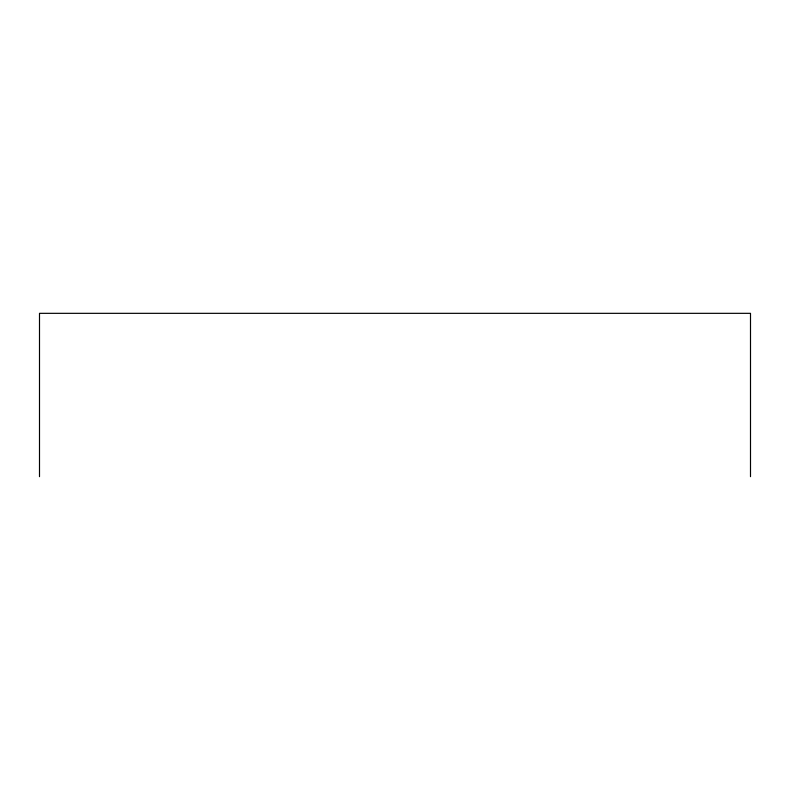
<?xml version="1.0" encoding="UTF-8"?>
<svg xmlns="http://www.w3.org/2000/svg" width="790" height="790" viewBox="0 0 790 790"><rect width="100%" height="100%" fill="white"/><g stroke="black" fill="none" stroke-linecap="round" stroke-linejoin="round"><path stroke-width="1.19" d="M750.5 476.666L750.5 313.334L39.5 313.334L39.5 476.666"/></g></svg>
